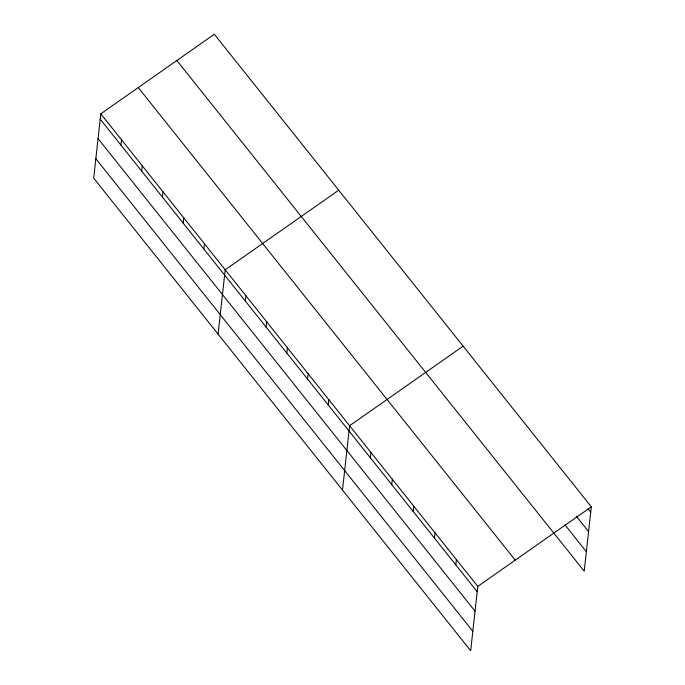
<?xml version="1.0" encoding="UTF-8"?>
<svg xmlns="http://www.w3.org/2000/svg" width="685" height="685" viewBox="0 0 685 685"><rect width="100%" height="100%" fill="white"/><g stroke="black" fill="none" stroke-linecap="round" stroke-linejoin="round"><path stroke-width="1.03" d="M100.789 113.821L93.691 178.177L470.681 650.75L477.779 586.403L100.789 113.821L214.319 34.25L591.309 506.823L584.211 571.179L176.858 60.511M120.937 145.117L121.528 139.817M141.675 171.104L142.257 165.804M162.413 197.1L162.996 191.8M183.143 223.087L183.726 217.796M203.882 249.083L204.464 243.783M218.095 334.126L225.194 269.779L338.733 190.199M245.35 301.066L245.932 295.766M266.08 327.053L266.671 321.762M286.818 353.049L287.4 347.749M307.548 379.045L308.139 373.745M328.286 405.032L328.868 399.732M342.5 490.075L349.607 425.727L463.137 346.148M370.38 457.803L370.97 452.502M391.743 484.586L392.334 479.286M413.106 511.361L413.689 506.061M434.47 538.145L435.052 532.844M455.833 564.919L456.415 559.619M477.779 586.403L591.309 506.823M588.141 508.878L590.727 512.123M576.273 516.19L588.578 531.611M564.997 524.907L586.36 551.69M138.259 87.569L515.248 560.142M100.207 119.121L477.197 591.703M98.058 138.61L475.047 611.183M95.84 158.689L472.83 631.262"/></g></svg>
